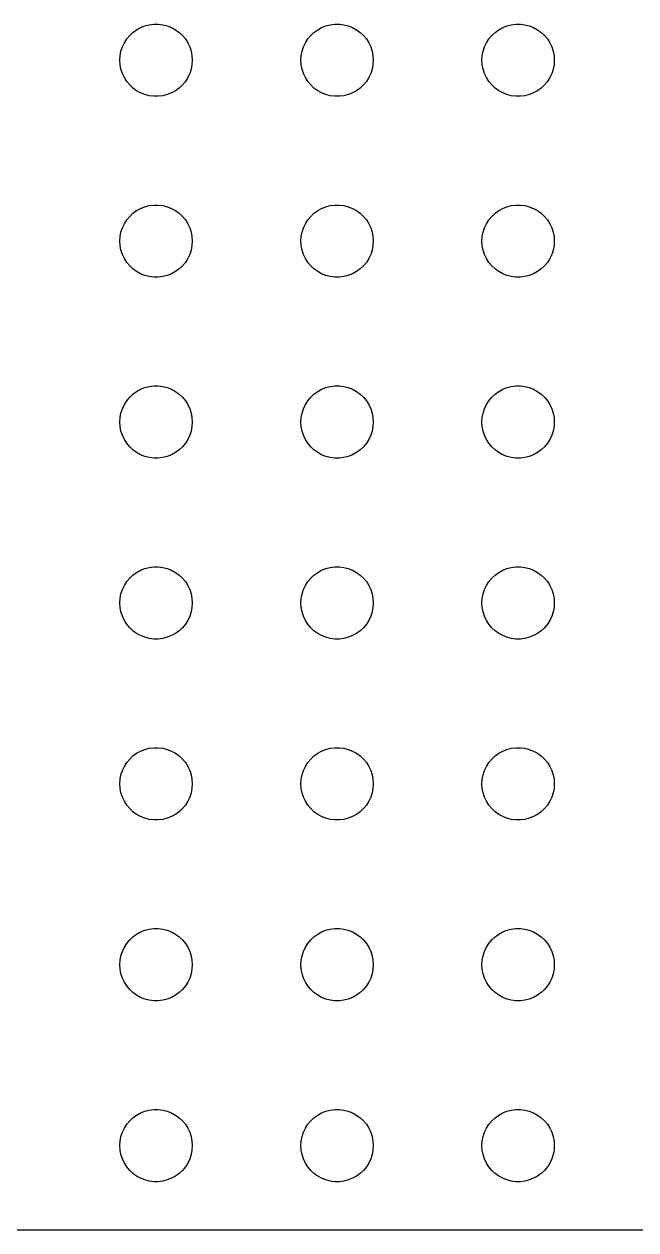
# Model space of a CAD drawing. Header units: metres. Extents: x -112 to 112, y -112 to 112.
# Drawn here: x -55.9 to -5.2, y -112 to -12 of the extents above; entities that cross this region are included whole.
import ezdxf

# ---------------------------------------------------------------- set-up
doc = ezdxf.new("R2010")
doc.units = ezdxf.units.M

msp = doc.modelspace()

# ---------------------------------------------------------------- linework, layer by layer
for p, q in [((-47.427, -13.2366), (-47.1869, -12.9464)), ((-47.1869, -12.9464), (-46.9123, -12.6884)), ((-46.9123, -12.6884), (-46.6075, -12.467)), ((-46.6075, -12.467), (-46.2773, -12.2855)), ((-46.2773, -12.2855), (-45.927, -12.1468)), ((-45.927, -12.1468), (-45.5621, -12.0531)), ((-45.5621, -12.0531), (-45.1884, -12.0059)), ((-45.1884, -12.0059), (-44.8116, -12.0059)), ((-44.8116, -12.0059), (-44.4379, -12.0531)), ((-44.4379, -12.0531), (-44.0729, -12.1468)), ((-44.0729, -12.1468), (-43.7227, -12.2855)), ((-43.7227, -12.2855), (-43.3925, -12.467)), ((-43.3925, -12.467), (-43.0877, -12.6884)), ((-43.0877, -12.6884), (-42.8131, -12.9464)), ((-42.8131, -12.9464), (-42.5729, -13.2366)), ((-32.427, -13.2366), (-32.1869, -12.9464)), ((-32.1869, -12.9464), (-31.9123, -12.6884)), ((-31.9123, -12.6884), (-31.6075, -12.467)), ((-31.6075, -12.467), (-31.2773, -12.2855)), ((-31.2773, -12.2855), (-30.927, -12.1468)), ((-30.927, -12.1468), (-30.5621, -12.0531)), ((-30.5621, -12.0531), (-30.1884, -12.0059)), ((-30.1884, -12.0059), (-29.8116, -12.0059)), ((-29.8116, -12.0059), (-29.4379, -12.0531)), ((-29.4379, -12.0531), (-29.0729, -12.1468)), ((-29.0729, -12.1468), (-28.7227, -12.2855)), ((-28.7227, -12.2855), (-28.3925, -12.467)), ((-28.3925, -12.467), (-28.0877, -12.6884)), ((-28.0877, -12.6884), (-27.8131, -12.9464)), ((-27.8131, -12.9464), (-27.5729, -13.2366)), ((-17.427, -13.2366), (-17.1869, -12.9464)), ((-17.1869, -12.9464), (-16.9123, -12.6884)), ((-16.9123, -12.6884), (-16.6075, -12.467)), ((-16.6075, -12.467), (-16.2773, -12.2855)), ((-16.2773, -12.2855), (-15.927, -12.1468)), ((-15.927, -12.1468), (-15.5621, -12.0531)), ((-15.5621, -12.0531), (-15.1884, -12.0059)), ((-15.1884, -12.0059), (-14.8116, -12.0059)), ((-14.8116, -12.0059), (-14.4379, -12.0531)), ((-14.4379, -12.0531), (-14.0729, -12.1468)), ((-14.0729, -12.1468), (-13.7227, -12.2855)), ((-13.7227, -12.2855), (-13.3925, -12.467)), ((-13.3925, -12.467), (-13.0877, -12.6884)), ((-13.0877, -12.6884), (-12.8131, -12.9464)), ((-12.8131, -12.9464), (-12.5729, -13.2366)), ((-47.9057, -14.2539), (-47.7893, -13.8956)), ((-47.7893, -13.8956), (-47.6289, -13.5547)), ((-47.6289, -13.5547), (-47.427, -13.2366)), ((-42.5729, -13.2366), (-42.3711, -13.5547)), ((-42.3711, -13.5547), (-42.2107, -13.8956)), ((-42.2107, -13.8956), (-42.0942, -14.2539)), ((-32.9057, -14.2539), (-32.7893, -13.8956)), ((-32.7893, -13.8956), (-32.6289, -13.5547)), ((-32.6289, -13.5547), (-32.427, -13.2366)), ((-27.5729, -13.2366), (-27.3711, -13.5547)), ((-27.3711, -13.5547), (-27.2107, -13.8956)), ((-27.2107, -13.8956), (-27.0942, -14.2539)), ((-17.9057, -14.2539), (-17.7893, -13.8956)), ((-17.7893, -13.8956), (-17.6289, -13.5547)), ((-17.6289, -13.5547), (-17.427, -13.2366)), ((-12.5729, -13.2366), (-12.3711, -13.5547)), ((-12.3711, -13.5547), (-12.2107, -13.8956)), ((-12.2107, -13.8956), (-12.0942, -14.2539)), ((-48, -15), (-47.9763, -14.624)), ((-47.9763, -14.624), (-47.9057, -14.2539)), ((-42.0942, -14.2539), (-42.0237, -14.624)), ((-42.0237, -14.624), (-42, -15)), ((-33, -15), (-32.9763, -14.624)), ((-32.9763, -14.624), (-32.9057, -14.2539)), ((-27.0942, -14.2539), (-27.0237, -14.624)), ((-27.0237, -14.624), (-27, -15)), ((-18, -15), (-17.9763, -14.624)), ((-17.9763, -14.624), (-17.9057, -14.2539)), ((-12.0942, -14.2539), (-12.0237, -14.624)), ((-12.0237, -14.624), (-12, -15)), ((-47.9763, -15.376), (-48, -15)), ((-47.9057, -15.7461), (-47.9763, -15.376)), ((-47.7893, -16.1044), (-47.9057, -15.7461)), ((-42.0942, -15.7461), (-42.2107, -16.1044)), ((-42.0237, -15.376), (-42.0942, -15.7461)), ((-42, -15), (-42.0237, -15.376)), ((-32.9763, -15.376), (-33, -15)), ((-32.9057, -15.7461), (-32.9763, -15.376)), ((-32.7893, -16.1044), (-32.9057, -15.7461)), ((-27.0942, -15.7461), (-27.2107, -16.1044)), ((-27.0237, -15.376), (-27.0942, -15.7461)), ((-27, -15), (-27.0237, -15.376)), ((-17.9763, -15.376), (-18, -15)), ((-17.9057, -15.7461), (-17.9763, -15.376)), ((-17.7893, -16.1044), (-17.9057, -15.7461)), ((-12.0942, -15.7461), (-12.2107, -16.1044)), ((-12.0237, -15.376), (-12.0942, -15.7461)), ((-12, -15), (-12.0237, -15.376)), ((-47.6289, -16.4453), (-47.7893, -16.1044)), ((-47.427, -16.7634), (-47.6289, -16.4453)), ((-47.1869, -17.0536), (-47.427, -16.7634)), ((-42.5729, -16.7634), (-42.8131, -17.0536)), ((-42.3711, -16.4453), (-42.5729, -16.7634)), ((-42.2107, -16.1044), (-42.3711, -16.4453)), ((-32.6289, -16.4453), (-32.7893, -16.1044)), ((-32.427, -16.7634), (-32.6289, -16.4453)), ((-32.1869, -17.0536), (-32.427, -16.7634)), ((-27.5729, -16.7634), (-27.8131, -17.0536)), ((-27.3711, -16.4453), (-27.5729, -16.7634)), ((-27.2107, -16.1044), (-27.3711, -16.4453)), ((-17.6289, -16.4453), (-17.7893, -16.1044)), ((-17.427, -16.7634), (-17.6289, -16.4453)), ((-17.1869, -17.0536), (-17.427, -16.7634)), ((-12.5729, -16.7634), (-12.8131, -17.0536)), ((-12.3711, -16.4453), (-12.5729, -16.7634)), ((-12.2107, -16.1044), (-12.3711, -16.4453)), ((-46.9123, -17.3115), (-47.1869, -17.0536)), ((-46.6075, -17.533), (-46.9123, -17.3115)), ((-46.2773, -17.7145), (-46.6075, -17.533)), ((-45.927, -17.8532), (-46.2773, -17.7145)), ((-45.5621, -17.9469), (-45.927, -17.8532)), ((-45.1884, -17.9941), (-45.5621, -17.9469)), ((-44.8116, -17.9941), (-45.1884, -17.9941)), ((-44.4379, -17.9469), (-44.8116, -17.9941)), ((-44.0729, -17.8532), (-44.4379, -17.9469)), ((-43.7227, -17.7145), (-44.0729, -17.8532)), ((-43.3925, -17.533), (-43.7227, -17.7145)), ((-43.0877, -17.3115), (-43.3925, -17.533)), ((-42.8131, -17.0536), (-43.0877, -17.3115)), ((-31.9123, -17.3115), (-32.1869, -17.0536)), ((-31.6075, -17.533), (-31.9123, -17.3115)), ((-31.2773, -17.7145), (-31.6075, -17.533)), ((-30.927, -17.8532), (-31.2773, -17.7145)), ((-30.5621, -17.9469), (-30.927, -17.8532)), ((-30.1884, -17.9941), (-30.5621, -17.9469)), ((-29.8116, -17.9941), (-30.1884, -17.9941)), ((-29.4379, -17.9469), (-29.8116, -17.9941)), ((-29.0729, -17.8532), (-29.4379, -17.9469)), ((-28.7227, -17.7145), (-29.0729, -17.8532)), ((-28.3925, -17.533), (-28.7227, -17.7145)), ((-28.0877, -17.3115), (-28.3925, -17.533)), ((-27.8131, -17.0536), (-28.0877, -17.3115)), ((-16.9123, -17.3115), (-17.1869, -17.0536)), ((-16.6075, -17.533), (-16.9123, -17.3115)), ((-16.2773, -17.7145), (-16.6075, -17.533)), ((-15.927, -17.8532), (-16.2773, -17.7145)), ((-15.5621, -17.9469), (-15.927, -17.8532)), ((-15.1884, -17.9941), (-15.5621, -17.9469)), ((-14.8116, -17.9941), (-15.1884, -17.9941)), ((-14.4379, -17.9469), (-14.8116, -17.9941)), ((-14.0729, -17.8532), (-14.4379, -17.9469)), ((-13.7227, -17.7145), (-14.0729, -17.8532)), ((-13.3925, -17.533), (-13.7227, -17.7145)), ((-13.0877, -17.3115), (-13.3925, -17.533)), ((-12.8131, -17.0536), (-13.0877, -17.3115)), ((-47.427, -28.2366), (-47.1869, -27.9464)), ((-47.1869, -27.9464), (-46.9123, -27.6884)), ((-46.9123, -27.6884), (-46.6075, -27.467)), ((-46.6075, -27.467), (-46.2773, -27.2855)), ((-46.2773, -27.2855), (-45.927, -27.1468)), ((-45.927, -27.1468), (-45.5621, -27.0531)), ((-45.5621, -27.0531), (-45.1884, -27.0059)), ((-45.1884, -27.0059), (-44.8116, -27.0059)), ((-44.8116, -27.0059), (-44.4379, -27.0531)), ((-44.4379, -27.0531), (-44.0729, -27.1468)), ((-44.0729, -27.1468), (-43.7227, -27.2855)), ((-43.7227, -27.2855), (-43.3925, -27.467)), ((-43.3925, -27.467), (-43.0877, -27.6884)), ((-43.0877, -27.6884), (-42.8131, -27.9464)), ((-42.8131, -27.9464), (-42.5729, -28.2366)), ((-32.427, -28.2366), (-32.1869, -27.9464)), ((-32.1869, -27.9464), (-31.9123, -27.6884)), ((-31.9123, -27.6884), (-31.6075, -27.467)), ((-31.6075, -27.467), (-31.2773, -27.2855)), ((-31.2773, -27.2855), (-30.927, -27.1468)), ((-30.927, -27.1468), (-30.5621, -27.0531)), ((-30.5621, -27.0531), (-30.1884, -27.0059)), ((-30.1884, -27.0059), (-29.8116, -27.0059)), ((-29.8116, -27.0059), (-29.4379, -27.0531)), ((-29.4379, -27.0531), (-29.0729, -27.1468)), ((-29.0729, -27.1468), (-28.7227, -27.2855)), ((-28.7227, -27.2855), (-28.3925, -27.467)), ((-28.3925, -27.467), (-28.0877, -27.6884)), ((-28.0877, -27.6884), (-27.8131, -27.9464)), ((-27.8131, -27.9464), (-27.5729, -28.2366)), ((-17.427, -28.2366), (-17.1869, -27.9464)), ((-17.1869, -27.9464), (-16.9123, -27.6884)), ((-16.9123, -27.6884), (-16.6075, -27.467)), ((-16.6075, -27.467), (-16.2773, -27.2855)), ((-16.2773, -27.2855), (-15.927, -27.1468)), ((-15.927, -27.1468), (-15.5621, -27.0531)), ((-15.5621, -27.0531), (-15.1884, -27.0059)), ((-15.1884, -27.0059), (-14.8116, -27.0059)), ((-14.8116, -27.0059), (-14.4379, -27.0531)), ((-14.4379, -27.0531), (-14.0729, -27.1468)), ((-14.0729, -27.1468), (-13.7227, -27.2855)), ((-13.7227, -27.2855), (-13.3925, -27.467)), ((-13.3925, -27.467), (-13.0877, -27.6884)), ((-13.0877, -27.6884), (-12.8131, -27.9464)), ((-12.8131, -27.9464), (-12.5729, -28.2366)), ((-47.9057, -29.2539), (-47.7893, -28.8956)), ((-47.7893, -28.8956), (-47.6289, -28.5547)), ((-47.6289, -28.5547), (-47.427, -28.2366)), ((-42.5729, -28.2366), (-42.3711, -28.5547)), ((-42.3711, -28.5547), (-42.2107, -28.8956)), ((-42.2107, -28.8956), (-42.0942, -29.2539)), ((-32.9057, -29.2539), (-32.7893, -28.8956)), ((-32.7893, -28.8956), (-32.6289, -28.5547)), ((-32.6289, -28.5547), (-32.427, -28.2366)), ((-27.5729, -28.2366), (-27.3711, -28.5547)), ((-27.3711, -28.5547), (-27.2107, -28.8956)), ((-27.2107, -28.8956), (-27.0942, -29.2539)), ((-17.9057, -29.2539), (-17.7893, -28.8956)), ((-17.7893, -28.8956), (-17.6289, -28.5547)), ((-17.6289, -28.5547), (-17.427, -28.2366)), ((-12.5729, -28.2366), (-12.3711, -28.5547)), ((-12.3711, -28.5547), (-12.2107, -28.8956)), ((-12.2107, -28.8956), (-12.0942, -29.2539)), ((-48, -30), (-47.9763, -29.624)), ((-47.9763, -29.624), (-47.9057, -29.2539)), ((-42.0942, -29.2539), (-42.0237, -29.624)), ((-42.0237, -29.624), (-42, -30)), ((-33, -30), (-32.9763, -29.624)), ((-32.9763, -29.624), (-32.9057, -29.2539)), ((-27.0942, -29.2539), (-27.0237, -29.624)), ((-27.0237, -29.624), (-27, -30)), ((-18, -30), (-17.9763, -29.624)), ((-17.9763, -29.624), (-17.9057, -29.2539)), ((-12.0942, -29.2539), (-12.0237, -29.624)), ((-12.0237, -29.624), (-12, -30)), ((-47.9763, -30.376), (-48, -30)), ((-47.9057, -30.7461), (-47.9763, -30.376)), ((-47.7893, -31.1044), (-47.9057, -30.7461)), ((-42.0942, -30.7461), (-42.2107, -31.1044)), ((-42.0237, -30.376), (-42.0942, -30.7461)), ((-42, -30), (-42.0237, -30.376)), ((-32.9763, -30.376), (-33, -30)), ((-32.9057, -30.7461), (-32.9763, -30.376)), ((-32.7893, -31.1044), (-32.9057, -30.7461)), ((-27.0942, -30.7461), (-27.2107, -31.1044)), ((-27.0237, -30.376), (-27.0942, -30.7461)), ((-27, -30), (-27.0237, -30.376)), ((-17.9763, -30.376), (-18, -30)), ((-17.9057, -30.7461), (-17.9763, -30.376)), ((-17.7893, -31.1044), (-17.9057, -30.7461)), ((-12.0942, -30.7461), (-12.2107, -31.1044)), ((-12.0237, -30.376), (-12.0942, -30.7461)), ((-12, -30), (-12.0237, -30.376)), ((-47.6289, -31.4453), (-47.7893, -31.1044)), ((-47.427, -31.7634), (-47.6289, -31.4453)), ((-47.1869, -32.0536), (-47.427, -31.7634)), ((-42.5729, -31.7634), (-42.8131, -32.0536)), ((-42.3711, -31.4453), (-42.5729, -31.7634)), ((-42.2107, -31.1044), (-42.3711, -31.4453)), ((-32.6289, -31.4453), (-32.7893, -31.1044)), ((-32.427, -31.7634), (-32.6289, -31.4453)), ((-32.1869, -32.0536), (-32.427, -31.7634)), ((-27.5729, -31.7634), (-27.8131, -32.0536)), ((-27.3711, -31.4453), (-27.5729, -31.7634)), ((-27.2107, -31.1044), (-27.3711, -31.4453)), ((-17.6289, -31.4453), (-17.7893, -31.1044)), ((-17.427, -31.7634), (-17.6289, -31.4453)), ((-17.1869, -32.0536), (-17.427, -31.7634)), ((-12.5729, -31.7634), (-12.8131, -32.0536)), ((-12.3711, -31.4453), (-12.5729, -31.7634)), ((-12.2107, -31.1044), (-12.3711, -31.4453)), ((-46.9123, -32.3115), (-47.1869, -32.0536)), ((-46.6075, -32.533), (-46.9123, -32.3115)), ((-46.2773, -32.7145), (-46.6075, -32.533)), ((-45.927, -32.8532), (-46.2773, -32.7145)), ((-45.5621, -32.9469), (-45.927, -32.8532)), ((-45.1884, -32.9941), (-45.5621, -32.9469)), ((-44.8116, -32.9941), (-45.1884, -32.9941)), ((-44.4379, -32.9469), (-44.8116, -32.9941)), ((-44.0729, -32.8532), (-44.4379, -32.9469)), ((-43.7227, -32.7145), (-44.0729, -32.8532)), ((-43.3925, -32.533), (-43.7227, -32.7145)), ((-43.0877, -32.3115), (-43.3925, -32.533)), ((-42.8131, -32.0536), (-43.0877, -32.3115)), ((-31.9123, -32.3115), (-32.1869, -32.0536)), ((-31.6075, -32.533), (-31.9123, -32.3115)), ((-31.2773, -32.7145), (-31.6075, -32.533)), ((-30.927, -32.8532), (-31.2773, -32.7145)), ((-30.5621, -32.9469), (-30.927, -32.8532)), ((-30.1884, -32.9941), (-30.5621, -32.9469)), ((-29.8116, -32.9941), (-30.1884, -32.9941)), ((-29.4379, -32.9469), (-29.8116, -32.9941)), ((-29.0729, -32.8532), (-29.4379, -32.9469)), ((-28.7227, -32.7145), (-29.0729, -32.8532)), ((-28.3925, -32.533), (-28.7227, -32.7145)), ((-28.0877, -32.3115), (-28.3925, -32.533)), ((-27.8131, -32.0536), (-28.0877, -32.3115)), ((-16.9123, -32.3115), (-17.1869, -32.0536)), ((-16.6075, -32.533), (-16.9123, -32.3115)), ((-16.2773, -32.7145), (-16.6075, -32.533)), ((-15.927, -32.8532), (-16.2773, -32.7145)), ((-15.5621, -32.9469), (-15.927, -32.8532)), ((-15.1884, -32.9941), (-15.5621, -32.9469)), ((-14.8116, -32.9941), (-15.1884, -32.9941)), ((-14.4379, -32.9469), (-14.8116, -32.9941)), ((-14.0729, -32.8532), (-14.4379, -32.9469)), ((-13.7227, -32.7145), (-14.0729, -32.8532)), ((-13.3925, -32.533), (-13.7227, -32.7145)), ((-13.0877, -32.3115), (-13.3925, -32.533)), ((-12.8131, -32.0536), (-13.0877, -32.3115)), ((-47.427, -43.2366), (-47.1869, -42.9464)), ((-47.1869, -42.9464), (-46.9123, -42.6885)), ((-46.9123, -42.6885), (-46.6075, -42.467)), ((-46.6075, -42.467), (-46.2773, -42.2855)), ((-46.2773, -42.2855), (-45.927, -42.1468)), ((-45.927, -42.1468), (-45.5621, -42.0531)), ((-45.5621, -42.0531), (-45.1884, -42.0059)), ((-45.1884, -42.0059), (-44.8116, -42.0059)), ((-44.8116, -42.0059), (-44.4379, -42.0531)), ((-44.4379, -42.0531), (-44.0729, -42.1468)), ((-44.0729, -42.1468), (-43.7227, -42.2855)), ((-43.7227, -42.2855), (-43.3925, -42.467)), ((-43.3925, -42.467), (-43.0877, -42.6885)), ((-43.0877, -42.6885), (-42.8131, -42.9464)), ((-42.8131, -42.9464), (-42.5729, -43.2366)), ((-32.427, -43.2366), (-32.1869, -42.9464)), ((-32.1869, -42.9464), (-31.9123, -42.6885)), ((-31.9123, -42.6885), (-31.6075, -42.467)), ((-31.6075, -42.467), (-31.2773, -42.2855)), ((-31.2773, -42.2855), (-30.927, -42.1468)), ((-30.927, -42.1468), (-30.5621, -42.0531)), ((-30.5621, -42.0531), (-30.1884, -42.0059)), ((-30.1884, -42.0059), (-29.8116, -42.0059)), ((-29.8116, -42.0059), (-29.4379, -42.0531)), ((-29.4379, -42.0531), (-29.0729, -42.1468)), ((-29.0729, -42.1468), (-28.7227, -42.2855)), ((-28.7227, -42.2855), (-28.3925, -42.467)), ((-28.3925, -42.467), (-28.0877, -42.6885)), ((-28.0877, -42.6885), (-27.8131, -42.9464)), ((-27.8131, -42.9464), (-27.5729, -43.2366)), ((-17.427, -43.2366), (-17.1869, -42.9464)), ((-17.1869, -42.9464), (-16.9123, -42.6885)), ((-16.9123, -42.6885), (-16.6075, -42.467)), ((-16.6075, -42.467), (-16.2773, -42.2855)), ((-16.2773, -42.2855), (-15.927, -42.1468)), ((-15.927, -42.1468), (-15.5621, -42.0531)), ((-15.5621, -42.0531), (-15.1884, -42.0059)), ((-15.1884, -42.0059), (-14.8116, -42.0059)), ((-14.8116, -42.0059), (-14.4379, -42.0531)), ((-14.4379, -42.0531), (-14.0729, -42.1468)), ((-14.0729, -42.1468), (-13.7227, -42.2855)), ((-13.7227, -42.2855), (-13.3925, -42.467)), ((-13.3925, -42.467), (-13.0877, -42.6885)), ((-13.0877, -42.6885), (-12.8131, -42.9464)), ((-12.8131, -42.9464), (-12.5729, -43.2366)), ((-47.9057, -44.2539), (-47.7893, -43.8956)), ((-47.7893, -43.8956), (-47.6289, -43.5547)), ((-47.6289, -43.5547), (-47.427, -43.2366)), ((-42.5729, -43.2366), (-42.3711, -43.5547)), ((-42.3711, -43.5547), (-42.2107, -43.8956)), ((-42.2107, -43.8956), (-42.0942, -44.2539)), ((-32.9057, -44.2539), (-32.7893, -43.8956)), ((-32.7893, -43.8956), (-32.6289, -43.5547)), ((-32.6289, -43.5547), (-32.427, -43.2366)), ((-27.5729, -43.2366), (-27.3711, -43.5547)), ((-27.3711, -43.5547), (-27.2107, -43.8956)), ((-27.2107, -43.8956), (-27.0942, -44.2539)), ((-17.9057, -44.2539), (-17.7893, -43.8956)), ((-17.7893, -43.8956), (-17.6289, -43.5547)), ((-17.6289, -43.5547), (-17.427, -43.2366)), ((-12.5729, -43.2366), (-12.3711, -43.5547)), ((-12.3711, -43.5547), (-12.2107, -43.8956)), ((-12.2107, -43.8956), (-12.0942, -44.2539)), ((-48, -45), (-47.9763, -44.624)), ((-47.9763, -44.624), (-47.9057, -44.2539)), ((-42.0942, -44.2539), (-42.0237, -44.624)), ((-42.0237, -44.624), (-42, -45)), ((-33, -45), (-32.9763, -44.624)), ((-32.9763, -44.624), (-32.9057, -44.2539)), ((-27.0942, -44.2539), (-27.0237, -44.624)), ((-27.0237, -44.624), (-27, -45)), ((-18, -45), (-17.9763, -44.624)), ((-17.9763, -44.624), (-17.9057, -44.2539)), ((-12.0942, -44.2539), (-12.0237, -44.624)), ((-12.0237, -44.624), (-12, -45)), ((-47.9763, -45.376), (-48, -45)), ((-47.9057, -45.7461), (-47.9763, -45.376)), ((-47.7893, -46.1044), (-47.9057, -45.7461)), ((-42.0942, -45.7461), (-42.2107, -46.1044)), ((-42.0237, -45.376), (-42.0942, -45.7461)), ((-42, -45), (-42.0237, -45.376)), ((-32.9763, -45.376), (-33, -45)), ((-32.9057, -45.7461), (-32.9763, -45.376)), ((-32.7893, -46.1044), (-32.9057, -45.7461)), ((-27.0942, -45.7461), (-27.2107, -46.1044)), ((-27.0237, -45.376), (-27.0942, -45.7461)), ((-27, -45), (-27.0237, -45.376)), ((-17.9763, -45.376), (-18, -45)), ((-17.9057, -45.7461), (-17.9763, -45.376)), ((-17.7893, -46.1044), (-17.9057, -45.7461)), ((-12.0942, -45.7461), (-12.2107, -46.1044)), ((-12.0237, -45.376), (-12.0942, -45.7461)), ((-12, -45), (-12.0237, -45.376)), ((-47.6289, -46.4453), (-47.7893, -46.1044)), ((-47.427, -46.7634), (-47.6289, -46.4453)), ((-47.1869, -47.0536), (-47.427, -46.7634)), ((-42.5729, -46.7634), (-42.8131, -47.0536)), ((-42.3711, -46.4453), (-42.5729, -46.7634)), ((-42.2107, -46.1044), (-42.3711, -46.4453)), ((-32.6289, -46.4453), (-32.7893, -46.1044)), ((-32.427, -46.7634), (-32.6289, -46.4453)), ((-32.1869, -47.0536), (-32.427, -46.7634)), ((-27.5729, -46.7634), (-27.8131, -47.0536)), ((-27.3711, -46.4453), (-27.5729, -46.7634)), ((-27.2107, -46.1044), (-27.3711, -46.4453)), ((-17.6289, -46.4453), (-17.7893, -46.1044)), ((-17.427, -46.7634), (-17.6289, -46.4453)), ((-17.1869, -47.0536), (-17.427, -46.7634)), ((-12.5729, -46.7634), (-12.8131, -47.0536)), ((-12.3711, -46.4453), (-12.5729, -46.7634)), ((-12.2107, -46.1044), (-12.3711, -46.4453)), ((-46.9123, -47.3115), (-47.1869, -47.0536)), ((-46.6075, -47.533), (-46.9123, -47.3115)), ((-46.2773, -47.7145), (-46.6075, -47.533)), ((-45.927, -47.8532), (-46.2773, -47.7145)), ((-45.5621, -47.9469), (-45.927, -47.8532)), ((-45.1884, -47.9941), (-45.5621, -47.9469)), ((-44.4379, -47.9469), (-44.8116, -47.9941)), ((-44.0729, -47.8532), (-44.4379, -47.9469)), ((-43.7227, -47.7145), (-44.0729, -47.8532)), ((-43.3925, -47.533), (-43.7227, -47.7145)), ((-43.0877, -47.3115), (-43.3925, -47.533)), ((-42.8131, -47.0536), (-43.0877, -47.3115)), ((-31.9123, -47.3115), (-32.1869, -47.0536)), ((-31.6075, -47.533), (-31.9123, -47.3115)), ((-31.2773, -47.7145), (-31.6075, -47.533)), ((-30.927, -47.8532), (-31.2773, -47.7145)), ((-30.5621, -47.9469), (-30.927, -47.8532)), ((-30.1884, -47.9941), (-30.5621, -47.9469)), ((-29.4379, -47.9469), (-29.8116, -47.9941)), ((-29.0729, -47.8532), (-29.4379, -47.9469)), ((-28.7227, -47.7145), (-29.0729, -47.8532)), ((-28.3925, -47.533), (-28.7227, -47.7145)), ((-28.0877, -47.3115), (-28.3925, -47.533)), ((-27.8131, -47.0536), (-28.0877, -47.3115)), ((-16.9123, -47.3115), (-17.1869, -47.0536)), ((-16.6075, -47.533), (-16.9123, -47.3115)), ((-16.2773, -47.7145), (-16.6075, -47.533)), ((-15.927, -47.8532), (-16.2773, -47.7145)), ((-15.5621, -47.9469), (-15.927, -47.8532)), ((-15.1884, -47.9941), (-15.5621, -47.9469)), ((-14.4379, -47.9469), (-14.8116, -47.9941)), ((-14.0729, -47.8532), (-14.4379, -47.9469)), ((-13.7227, -47.7145), (-14.0729, -47.8532)), ((-13.3925, -47.533), (-13.7227, -47.7145)), ((-13.0877, -47.3115), (-13.3925, -47.533)), ((-12.8131, -47.0536), (-13.0877, -47.3115)), ((-44.8116, -47.9941), (-45.1884, -47.9941)), ((-29.8116, -47.9941), (-30.1884, -47.9941)), ((-14.8116, -47.9941), (-15.1884, -47.9941)), ((-47.427, -58.2366), (-47.1869, -57.9464)), ((-47.1869, -57.9464), (-46.9123, -57.6885)), ((-46.9123, -57.6885), (-46.6075, -57.467)), ((-46.6075, -57.467), (-46.2773, -57.2855)), ((-46.2773, -57.2855), (-45.927, -57.1468)), ((-45.927, -57.1468), (-45.5621, -57.0531)), ((-45.5621, -57.0531), (-45.1884, -57.0059)), ((-45.1884, -57.0059), (-44.8116, -57.0059)), ((-44.8116, -57.0059), (-44.4379, -57.0531)), ((-44.4379, -57.0531), (-44.0729, -57.1468)), ((-44.0729, -57.1468), (-43.7227, -57.2855)), ((-43.7227, -57.2855), (-43.3925, -57.467)), ((-43.3925, -57.467), (-43.0877, -57.6885)), ((-43.0877, -57.6885), (-42.8131, -57.9464)), ((-42.8131, -57.9464), (-42.5729, -58.2366)), ((-32.427, -58.2366), (-32.1869, -57.9464)), ((-32.1869, -57.9464), (-31.9123, -57.6885)), ((-31.9123, -57.6885), (-31.6075, -57.467)), ((-31.6075, -57.467), (-31.2773, -57.2855)), ((-31.2773, -57.2855), (-30.927, -57.1468)), ((-30.927, -57.1468), (-30.5621, -57.0531)), ((-30.5621, -57.0531), (-30.1884, -57.0059)), ((-30.1884, -57.0059), (-29.8116, -57.0059)), ((-29.8116, -57.0059), (-29.4379, -57.0531)), ((-29.4379, -57.0531), (-29.0729, -57.1468)), ((-29.0729, -57.1468), (-28.7227, -57.2855)), ((-28.7227, -57.2855), (-28.3925, -57.467)), ((-28.3925, -57.467), (-28.0877, -57.6885)), ((-28.0877, -57.6885), (-27.8131, -57.9464)), ((-27.8131, -57.9464), (-27.5729, -58.2366)), ((-17.427, -58.2366), (-17.1869, -57.9464)), ((-17.1869, -57.9464), (-16.9123, -57.6885)), ((-16.9123, -57.6885), (-16.6075, -57.467)), ((-16.6075, -57.467), (-16.2773, -57.2855)), ((-16.2773, -57.2855), (-15.927, -57.1468)), ((-15.927, -57.1468), (-15.5621, -57.0531)), ((-15.5621, -57.0531), (-15.1884, -57.0059)), ((-15.1884, -57.0059), (-14.8116, -57.0059)), ((-14.8116, -57.0059), (-14.4379, -57.0531)), ((-14.4379, -57.0531), (-14.0729, -57.1468)), ((-14.0729, -57.1468), (-13.7227, -57.2855)), ((-13.7227, -57.2855), (-13.3925, -57.467)), ((-13.3925, -57.467), (-13.0877, -57.6885)), ((-13.0877, -57.6885), (-12.8131, -57.9464)), ((-12.8131, -57.9464), (-12.5729, -58.2366)), ((-47.9057, -59.2539), (-47.7893, -58.8956)), ((-47.7893, -58.8956), (-47.6289, -58.5547)), ((-47.6289, -58.5547), (-47.427, -58.2366)), ((-42.5729, -58.2366), (-42.3711, -58.5547)), ((-42.3711, -58.5547), (-42.2107, -58.8956)), ((-42.2107, -58.8956), (-42.0942, -59.2539)), ((-32.9057, -59.2539), (-32.7893, -58.8956)), ((-32.7893, -58.8956), (-32.6289, -58.5547)), ((-32.6289, -58.5547), (-32.427, -58.2366)), ((-27.5729, -58.2366), (-27.3711, -58.5547)), ((-27.3711, -58.5547), (-27.2107, -58.8956)), ((-27.2107, -58.8956), (-27.0942, -59.2539)), ((-17.9057, -59.2539), (-17.7893, -58.8956)), ((-17.7893, -58.8956), (-17.6289, -58.5547)), ((-17.6289, -58.5547), (-17.427, -58.2366)), ((-12.5729, -58.2366), (-12.3711, -58.5547)), ((-12.3711, -58.5547), (-12.2107, -58.8956)), ((-12.2107, -58.8956), (-12.0942, -59.2539)), ((-48, -60), (-47.9763, -59.624)), ((-47.9763, -59.624), (-47.9057, -59.2539)), ((-42.0942, -59.2539), (-42.0237, -59.624)), ((-42.0237, -59.624), (-42, -60)), ((-33, -60), (-32.9763, -59.624)), ((-32.9763, -59.624), (-32.9057, -59.2539)), ((-27.0942, -59.2539), (-27.0237, -59.624)), ((-27.0237, -59.624), (-27, -60)), ((-18, -60), (-17.9763, -59.624)), ((-17.9763, -59.624), (-17.9057, -59.2539)), ((-12.0942, -59.2539), (-12.0237, -59.624)), ((-12.0237, -59.624), (-12, -60)), ((-47.9763, -60.376), (-48, -60)), ((-47.9057, -60.7461), (-47.9763, -60.376)), ((-47.7893, -61.1044), (-47.9057, -60.7461)), ((-42.0942, -60.7461), (-42.2107, -61.1044)), ((-42.0237, -60.376), (-42.0942, -60.7461)), ((-42, -60), (-42.0237, -60.376)), ((-32.9763, -60.376), (-33, -60)), ((-32.9057, -60.7461), (-32.9763, -60.376)), ((-32.7893, -61.1044), (-32.9057, -60.7461)), ((-27.0942, -60.7461), (-27.2107, -61.1044)), ((-27.0237, -60.376), (-27.0942, -60.7461)), ((-27, -60), (-27.0237, -60.376)), ((-17.9763, -60.376), (-18, -60)), ((-17.9057, -60.7461), (-17.9763, -60.376)), ((-17.7893, -61.1044), (-17.9057, -60.7461)), ((-12.0942, -60.7461), (-12.2107, -61.1044)), ((-12.0237, -60.376), (-12.0942, -60.7461)), ((-12, -60), (-12.0237, -60.376)), ((-47.6289, -61.4453), (-47.7893, -61.1044)), ((-47.427, -61.7634), (-47.6289, -61.4453)), ((-47.1869, -62.0536), (-47.427, -61.7634)), ((-42.5729, -61.7634), (-42.8131, -62.0536)), ((-42.3711, -61.4453), (-42.5729, -61.7634)), ((-42.2107, -61.1044), (-42.3711, -61.4453)), ((-32.6289, -61.4453), (-32.7893, -61.1044)), ((-32.427, -61.7634), (-32.6289, -61.4453)), ((-32.1869, -62.0536), (-32.427, -61.7634)), ((-27.5729, -61.7634), (-27.8131, -62.0536)), ((-27.3711, -61.4453), (-27.5729, -61.7634)), ((-27.2107, -61.1044), (-27.3711, -61.4453)), ((-17.6289, -61.4453), (-17.7893, -61.1044)), ((-17.427, -61.7634), (-17.6289, -61.4453)), ((-17.1869, -62.0536), (-17.427, -61.7634)), ((-12.5729, -61.7634), (-12.8131, -62.0536)), ((-12.3711, -61.4453), (-12.5729, -61.7634)), ((-12.2107, -61.1044), (-12.3711, -61.4453)), ((-46.9123, -62.3115), (-47.1869, -62.0536)), ((-46.6075, -62.533), (-46.9123, -62.3115)), ((-46.2773, -62.7145), (-46.6075, -62.533)), ((-45.927, -62.8532), (-46.2773, -62.7145)), ((-45.5621, -62.9469), (-45.927, -62.8532)), ((-45.1884, -62.9941), (-45.5621, -62.9469)), ((-44.4379, -62.9469), (-44.8116, -62.9941)), ((-44.0729, -62.8532), (-44.4379, -62.9469)), ((-43.7227, -62.7145), (-44.0729, -62.8532)), ((-43.3925, -62.533), (-43.7227, -62.7145)), ((-43.0877, -62.3115), (-43.3925, -62.533)), ((-42.8131, -62.0536), (-43.0877, -62.3115)), ((-31.9123, -62.3115), (-32.1869, -62.0536)), ((-31.6075, -62.533), (-31.9123, -62.3115)), ((-31.2773, -62.7145), (-31.6075, -62.533)), ((-30.927, -62.8532), (-31.2773, -62.7145)), ((-30.5621, -62.9469), (-30.927, -62.8532)), ((-30.1884, -62.9941), (-30.5621, -62.9469)), ((-29.4379, -62.9469), (-29.8116, -62.9941)), ((-29.0729, -62.8532), (-29.4379, -62.9469)), ((-28.7227, -62.7145), (-29.0729, -62.8532)), ((-28.3925, -62.533), (-28.7227, -62.7145)), ((-28.0877, -62.3115), (-28.3925, -62.533)), ((-27.8131, -62.0536), (-28.0877, -62.3115)), ((-16.9123, -62.3115), (-17.1869, -62.0536)), ((-16.6075, -62.533), (-16.9123, -62.3115)), ((-16.2773, -62.7145), (-16.6075, -62.533)), ((-15.927, -62.8532), (-16.2773, -62.7145)), ((-15.5621, -62.9469), (-15.927, -62.8532)), ((-15.1884, -62.9941), (-15.5621, -62.9469)), ((-14.4379, -62.9469), (-14.8116, -62.9941)), ((-14.0729, -62.8532), (-14.4379, -62.9469)), ((-13.7227, -62.7145), (-14.0729, -62.8532)), ((-13.3925, -62.533), (-13.7227, -62.7145)), ((-13.0877, -62.3115), (-13.3925, -62.533)), ((-12.8131, -62.0536), (-13.0877, -62.3115)), ((-44.8116, -62.9941), (-45.1884, -62.9941)), ((-29.8116, -62.9941), (-30.1884, -62.9941)), ((-14.8116, -62.9941), (-15.1884, -62.9941)), ((-47.427, -73.2366), (-47.1869, -72.9464)), ((-47.1869, -72.9464), (-46.9123, -72.6885)), ((-46.9123, -72.6885), (-46.6075, -72.467)), ((-46.6075, -72.467), (-46.2773, -72.2855)), ((-46.2773, -72.2855), (-45.927, -72.1468)), ((-45.927, -72.1468), (-45.5621, -72.0531)), ((-45.5621, -72.0531), (-45.1884, -72.0059)), ((-45.1884, -72.0059), (-44.8116, -72.0059)), ((-44.8116, -72.0059), (-44.4379, -72.0531)), ((-44.4379, -72.0531), (-44.0729, -72.1468)), ((-44.0729, -72.1468), (-43.7227, -72.2855)), ((-43.7227, -72.2855), (-43.3925, -72.467)), ((-43.3925, -72.467), (-43.0877, -72.6885)), ((-43.0877, -72.6885), (-42.8131, -72.9464)), ((-42.8131, -72.9464), (-42.5729, -73.2366)), ((-32.427, -73.2366), (-32.1869, -72.9464)), ((-32.1869, -72.9464), (-31.9123, -72.6885)), ((-31.9123, -72.6885), (-31.6075, -72.467)), ((-31.6075, -72.467), (-31.2773, -72.2855)), ((-31.2773, -72.2855), (-30.927, -72.1468)), ((-30.927, -72.1468), (-30.5621, -72.0531)), ((-30.5621, -72.0531), (-30.1884, -72.0059)), ((-30.1884, -72.0059), (-29.8116, -72.0059)), ((-29.8116, -72.0059), (-29.4379, -72.0531)), ((-29.4379, -72.0531), (-29.0729, -72.1468)), ((-29.0729, -72.1468), (-28.7227, -72.2855)), ((-28.7227, -72.2855), (-28.3925, -72.467)), ((-28.3925, -72.467), (-28.0877, -72.6885)), ((-28.0877, -72.6885), (-27.8131, -72.9464)), ((-27.8131, -72.9464), (-27.5729, -73.2366)), ((-17.427, -73.2366), (-17.1869, -72.9464)), ((-17.1869, -72.9464), (-16.9123, -72.6885)), ((-16.9123, -72.6885), (-16.6075, -72.467)), ((-16.6075, -72.467), (-16.2773, -72.2855)), ((-16.2773, -72.2855), (-15.927, -72.1468)), ((-15.927, -72.1468), (-15.5621, -72.0531)), ((-15.5621, -72.0531), (-15.1884, -72.0059)), ((-15.1884, -72.0059), (-14.8116, -72.0059)), ((-14.8116, -72.0059), (-14.4379, -72.0531)), ((-14.4379, -72.0531), (-14.0729, -72.1468)), ((-14.0729, -72.1468), (-13.7227, -72.2855)), ((-13.7227, -72.2855), (-13.3925, -72.467)), ((-13.3925, -72.467), (-13.0877, -72.6885)), ((-13.0877, -72.6885), (-12.8131, -72.9464)), ((-12.8131, -72.9464), (-12.5729, -73.2366)), ((-47.9057, -74.2539), (-47.7893, -73.8956)), ((-47.7893, -73.8956), (-47.6289, -73.5547)), ((-47.6289, -73.5547), (-47.427, -73.2366)), ((-42.5729, -73.2366), (-42.3711, -73.5547)), ((-42.3711, -73.5547), (-42.2107, -73.8956)), ((-42.2107, -73.8956), (-42.0942, -74.2539)), ((-32.9057, -74.2539), (-32.7893, -73.8956)), ((-32.7893, -73.8956), (-32.6289, -73.5547)), ((-32.6289, -73.5547), (-32.427, -73.2366)), ((-27.5729, -73.2366), (-27.3711, -73.5547)), ((-27.3711, -73.5547), (-27.2107, -73.8956)), ((-27.2107, -73.8956), (-27.0942, -74.2539)), ((-17.9057, -74.2539), (-17.7893, -73.8956)), ((-17.7893, -73.8956), (-17.6289, -73.5547)), ((-17.6289, -73.5547), (-17.427, -73.2366)), ((-12.5729, -73.2366), (-12.3711, -73.5547)), ((-12.3711, -73.5547), (-12.2107, -73.8956)), ((-12.2107, -73.8956), (-12.0942, -74.2539)), ((-48, -75), (-47.9763, -74.624)), ((-47.9763, -74.624), (-47.9057, -74.2539)), ((-42.0942, -74.2539), (-42.0237, -74.624)), ((-42.0237, -74.624), (-42, -75)), ((-33, -75), (-32.9763, -74.624)), ((-32.9763, -74.624), (-32.9057, -74.2539)), ((-27.0942, -74.2539), (-27.0237, -74.624)), ((-27.0237, -74.624), (-27, -75)), ((-18, -75), (-17.9763, -74.624)), ((-17.9763, -74.624), (-17.9057, -74.2539)), ((-12.0942, -74.2539), (-12.0237, -74.624)), ((-12.0237, -74.624), (-12, -75)), ((-47.9763, -75.376), (-48, -75)), ((-47.9057, -75.7461), (-47.9763, -75.376)), ((-47.7893, -76.1044), (-47.9057, -75.7461)), ((-42.0942, -75.7461), (-42.2107, -76.1044)), ((-42.0237, -75.376), (-42.0942, -75.7461)), ((-42, -75), (-42.0237, -75.376)), ((-32.9763, -75.376), (-33, -75)), ((-32.9057, -75.7461), (-32.9763, -75.376)), ((-32.7893, -76.1044), (-32.9057, -75.7461)), ((-27.0942, -75.7461), (-27.2107, -76.1044)), ((-27.0237, -75.376), (-27.0942, -75.7461)), ((-27, -75), (-27.0237, -75.376)), ((-17.9763, -75.376), (-18, -75)), ((-17.9057, -75.7461), (-17.9763, -75.376)), ((-17.7893, -76.1044), (-17.9057, -75.7461)), ((-12.0942, -75.7461), (-12.2107, -76.1044)), ((-12.0237, -75.376), (-12.0942, -75.7461)), ((-12, -75), (-12.0237, -75.376)), ((-47.6289, -76.4453), (-47.7893, -76.1044)), ((-47.427, -76.7634), (-47.6289, -76.4453)), ((-47.1869, -77.0536), (-47.427, -76.7634)), ((-42.5729, -76.7634), (-42.8131, -77.0536)), ((-42.3711, -76.4453), (-42.5729, -76.7634)), ((-42.2107, -76.1044), (-42.3711, -76.4453)), ((-32.6289, -76.4453), (-32.7893, -76.1044)), ((-32.427, -76.7634), (-32.6289, -76.4453)), ((-32.1869, -77.0536), (-32.427, -76.7634)), ((-27.5729, -76.7634), (-27.8131, -77.0536)), ((-27.3711, -76.4453), (-27.5729, -76.7634)), ((-27.2107, -76.1044), (-27.3711, -76.4453)), ((-17.6289, -76.4453), (-17.7893, -76.1044)), ((-17.427, -76.7634), (-17.6289, -76.4453)), ((-17.1869, -77.0536), (-17.427, -76.7634)), ((-12.5729, -76.7634), (-12.8131, -77.0536)), ((-12.3711, -76.4453), (-12.5729, -76.7634)), ((-12.2107, -76.1044), (-12.3711, -76.4453)), ((-46.9123, -77.3115), (-47.1869, -77.0536)), ((-46.6075, -77.533), (-46.9123, -77.3115)), ((-46.2773, -77.7145), (-46.6075, -77.533)), ((-45.927, -77.8532), (-46.2773, -77.7145)), ((-45.5621, -77.9469), (-45.927, -77.8532)), ((-45.1884, -77.9941), (-45.5621, -77.9469)), ((-44.4379, -77.9469), (-44.8116, -77.9941)), ((-44.0729, -77.8532), (-44.4379, -77.9469)), ((-43.7227, -77.7145), (-44.0729, -77.8532)), ((-43.3925, -77.533), (-43.7227, -77.7145)), ((-43.0877, -77.3115), (-43.3925, -77.533)), ((-42.8131, -77.0536), (-43.0877, -77.3115)), ((-31.9123, -77.3115), (-32.1869, -77.0536)), ((-31.6075, -77.533), (-31.9123, -77.3115)), ((-31.2773, -77.7145), (-31.6075, -77.533)), ((-30.927, -77.8532), (-31.2773, -77.7145)), ((-30.5621, -77.9469), (-30.927, -77.8532)), ((-30.1884, -77.9941), (-30.5621, -77.9469)), ((-29.4379, -77.9469), (-29.8116, -77.9941)), ((-29.0729, -77.8532), (-29.4379, -77.9469)), ((-28.7227, -77.7145), (-29.0729, -77.8532)), ((-28.3925, -77.533), (-28.7227, -77.7145)), ((-28.0877, -77.3115), (-28.3925, -77.533)), ((-27.8131, -77.0536), (-28.0877, -77.3115)), ((-16.9123, -77.3115), (-17.1869, -77.0536)), ((-16.6075, -77.533), (-16.9123, -77.3115)), ((-16.2773, -77.7145), (-16.6075, -77.533)), ((-15.927, -77.8532), (-16.2773, -77.7145)), ((-15.5621, -77.9469), (-15.927, -77.8532)), ((-15.1884, -77.9941), (-15.5621, -77.9469)), ((-14.4379, -77.9469), (-14.8116, -77.9941)), ((-14.0729, -77.8532), (-14.4379, -77.9469)), ((-13.7227, -77.7145), (-14.0729, -77.8532)), ((-13.3925, -77.533), (-13.7227, -77.7145)), ((-13.0877, -77.3115), (-13.3925, -77.533)), ((-12.8131, -77.0536), (-13.0877, -77.3115)), ((-44.8116, -77.9941), (-45.1884, -77.9941)), ((-29.8116, -77.9941), (-30.1884, -77.9941)), ((-14.8116, -77.9941), (-15.1884, -77.9941)), ((-47.427, -88.2366), (-47.1869, -87.9464)), ((-47.1869, -87.9464), (-46.9123, -87.6885)), ((-46.9123, -87.6885), (-46.6075, -87.467)), ((-46.6075, -87.467), (-46.2773, -87.2855)), ((-46.2773, -87.2855), (-45.927, -87.1468)), ((-45.927, -87.1468), (-45.5621, -87.0531)), ((-45.5621, -87.0531), (-45.1884, -87.0059)), ((-45.1884, -87.0059), (-44.8116, -87.0059)), ((-44.8116, -87.0059), (-44.4379, -87.0531)), ((-44.4379, -87.0531), (-44.0729, -87.1468)), ((-44.0729, -87.1468), (-43.7227, -87.2855)), ((-43.7227, -87.2855), (-43.3925, -87.467)), ((-43.3925, -87.467), (-43.0877, -87.6885)), ((-43.0877, -87.6885), (-42.8131, -87.9464)), ((-42.8131, -87.9464), (-42.5729, -88.2366)), ((-32.427, -88.2366), (-32.1869, -87.9464)), ((-32.1869, -87.9464), (-31.9123, -87.6885)), ((-31.9123, -87.6885), (-31.6075, -87.467)), ((-31.6075, -87.467), (-31.2773, -87.2855)), ((-31.2773, -87.2855), (-30.927, -87.1468)), ((-30.927, -87.1468), (-30.5621, -87.0531)), ((-30.5621, -87.0531), (-30.1884, -87.0059)), ((-30.1884, -87.0059), (-29.8116, -87.0059)), ((-29.8116, -87.0059), (-29.4379, -87.0531)), ((-29.4379, -87.0531), (-29.0729, -87.1468)), ((-29.0729, -87.1468), (-28.7227, -87.2855)), ((-28.7227, -87.2855), (-28.3925, -87.467)), ((-28.3925, -87.467), (-28.0877, -87.6885)), ((-28.0877, -87.6885), (-27.8131, -87.9464)), ((-27.8131, -87.9464), (-27.5729, -88.2366)), ((-17.427, -88.2366), (-17.1869, -87.9464)), ((-17.1869, -87.9464), (-16.9123, -87.6885)), ((-16.9123, -87.6885), (-16.6075, -87.467)), ((-16.6075, -87.467), (-16.2773, -87.2855)), ((-16.2773, -87.2855), (-15.927, -87.1468)), ((-15.927, -87.1468), (-15.5621, -87.0531)), ((-15.5621, -87.0531), (-15.1884, -87.0059)), ((-15.1884, -87.0059), (-14.8116, -87.0059)), ((-14.8116, -87.0059), (-14.4379, -87.0531)), ((-14.4379, -87.0531), (-14.0729, -87.1468)), ((-14.0729, -87.1468), (-13.7227, -87.2855)), ((-13.7227, -87.2855), (-13.3925, -87.467)), ((-13.3925, -87.467), (-13.0877, -87.6885)), ((-13.0877, -87.6885), (-12.8131, -87.9464)), ((-12.8131, -87.9464), (-12.5729, -88.2366)), ((-47.9057, -89.2539), (-47.7893, -88.8956)), ((-47.7893, -88.8956), (-47.6289, -88.5547)), ((-47.6289, -88.5547), (-47.427, -88.2366)), ((-42.5729, -88.2366), (-42.3711, -88.5547)), ((-42.3711, -88.5547), (-42.2107, -88.8956)), ((-42.2107, -88.8956), (-42.0942, -89.2539)), ((-32.9057, -89.2539), (-32.7893, -88.8956)), ((-32.7893, -88.8956), (-32.6289, -88.5547)), ((-32.6289, -88.5547), (-32.427, -88.2366)), ((-27.5729, -88.2366), (-27.3711, -88.5547)), ((-27.3711, -88.5547), (-27.2107, -88.8956)), ((-27.2107, -88.8956), (-27.0942, -89.2539)), ((-17.9057, -89.2539), (-17.7893, -88.8956)), ((-17.7893, -88.8956), (-17.6289, -88.5547)), ((-17.6289, -88.5547), (-17.427, -88.2366)), ((-12.5729, -88.2366), (-12.3711, -88.5547)), ((-12.3711, -88.5547), (-12.2107, -88.8956)), ((-12.2107, -88.8956), (-12.0942, -89.2539)), ((-48, -90), (-47.9763, -89.624)), ((-47.9763, -89.624), (-47.9057, -89.2539)), ((-42.0942, -89.2539), (-42.0237, -89.624)), ((-42.0237, -89.624), (-42, -90)), ((-33, -90), (-32.9763, -89.624)), ((-32.9763, -89.624), (-32.9057, -89.2539)), ((-27.0942, -89.2539), (-27.0237, -89.624)), ((-27.0237, -89.624), (-27, -90)), ((-18, -90), (-17.9763, -89.624)), ((-17.9763, -89.624), (-17.9057, -89.2539)), ((-12.0942, -89.2539), (-12.0237, -89.624)), ((-12.0237, -89.624), (-12, -90)), ((-47.9763, -90.376), (-48, -90)), ((-47.9057, -90.7461), (-47.9763, -90.376)), ((-47.7893, -91.1044), (-47.9057, -90.7461)), ((-42.0942, -90.7461), (-42.2107, -91.1044)), ((-42.0237, -90.376), (-42.0942, -90.7461)), ((-42, -90), (-42.0237, -90.376)), ((-32.9763, -90.376), (-33, -90)), ((-32.9057, -90.7461), (-32.9763, -90.376)), ((-32.7893, -91.1044), (-32.9057, -90.7461)), ((-27.0942, -90.7461), (-27.2107, -91.1044)), ((-27.0237, -90.376), (-27.0942, -90.7461)), ((-27, -90), (-27.0237, -90.376)), ((-17.9763, -90.376), (-18, -90)), ((-17.9057, -90.7461), (-17.9763, -90.376)), ((-17.7893, -91.1044), (-17.9057, -90.7461)), ((-12.0942, -90.7461), (-12.2107, -91.1044)), ((-12.0237, -90.376), (-12.0942, -90.7461)), ((-12, -90), (-12.0237, -90.376)), ((-47.6289, -91.4453), (-47.7893, -91.1044)), ((-47.427, -91.7634), (-47.6289, -91.4453)), ((-47.1869, -92.0536), (-47.427, -91.7634)), ((-42.5729, -91.7634), (-42.8131, -92.0536)), ((-42.3711, -91.4453), (-42.5729, -91.7634)), ((-42.2107, -91.1044), (-42.3711, -91.4453)), ((-32.6289, -91.4453), (-32.7893, -91.1044)), ((-32.427, -91.7634), (-32.6289, -91.4453)), ((-32.1869, -92.0536), (-32.427, -91.7634)), ((-27.5729, -91.7634), (-27.8131, -92.0536)), ((-27.3711, -91.4453), (-27.5729, -91.7634)), ((-27.2107, -91.1044), (-27.3711, -91.4453)), ((-17.6289, -91.4453), (-17.7893, -91.1044)), ((-17.427, -91.7634), (-17.6289, -91.4453)), ((-17.1869, -92.0536), (-17.427, -91.7634)), ((-12.5729, -91.7634), (-12.8131, -92.0536)), ((-12.3711, -91.4453), (-12.5729, -91.7634)), ((-12.2107, -91.1044), (-12.3711, -91.4453)), ((-46.9123, -92.3115), (-47.1869, -92.0536)), ((-46.6075, -92.533), (-46.9123, -92.3115)), ((-46.2773, -92.7145), (-46.6075, -92.533)), ((-45.927, -92.8532), (-46.2773, -92.7145)), ((-45.5621, -92.9469), (-45.927, -92.8532)), ((-45.1884, -92.9941), (-45.5621, -92.9469)), ((-44.4379, -92.9469), (-44.8116, -92.9941)), ((-44.0729, -92.8532), (-44.4379, -92.9469)), ((-43.7227, -92.7145), (-44.0729, -92.8532)), ((-43.3925, -92.533), (-43.7227, -92.7145)), ((-43.0877, -92.3115), (-43.3925, -92.533)), ((-42.8131, -92.0536), (-43.0877, -92.3115)), ((-31.9123, -92.3115), (-32.1869, -92.0536)), ((-31.6075, -92.533), (-31.9123, -92.3115)), ((-31.2773, -92.7145), (-31.6075, -92.533)), ((-30.927, -92.8532), (-31.2773, -92.7145)), ((-30.5621, -92.9469), (-30.927, -92.8532)), ((-30.1884, -92.9941), (-30.5621, -92.9469)), ((-29.4379, -92.9469), (-29.8116, -92.9941)), ((-29.0729, -92.8532), (-29.4379, -92.9469)), ((-28.7227, -92.7145), (-29.0729, -92.8532)), ((-28.3925, -92.533), (-28.7227, -92.7145)), ((-28.0877, -92.3115), (-28.3925, -92.533)), ((-27.8131, -92.0536), (-28.0877, -92.3115)), ((-16.9123, -92.3115), (-17.1869, -92.0536)), ((-16.6075, -92.533), (-16.9123, -92.3115)), ((-16.2773, -92.7145), (-16.6075, -92.533)), ((-15.927, -92.8532), (-16.2773, -92.7145)), ((-15.5621, -92.9469), (-15.927, -92.8532)), ((-15.1884, -92.9941), (-15.5621, -92.9469)), ((-14.4379, -92.9469), (-14.8116, -92.9941)), ((-14.0729, -92.8532), (-14.4379, -92.9469)), ((-13.7227, -92.7145), (-14.0729, -92.8532)), ((-13.3925, -92.533), (-13.7227, -92.7145)), ((-13.0877, -92.3115), (-13.3925, -92.533)), ((-12.8131, -92.0536), (-13.0877, -92.3115)), ((-44.8116, -92.9941), (-45.1884, -92.9941)), ((-29.8116, -92.9941), (-30.1884, -92.9941)), ((-14.8116, -92.9941), (-15.1884, -92.9941)), ((-47.427, -103.237), (-47.1869, -102.946)), ((-47.1869, -102.946), (-46.9123, -102.688)), ((-46.9123, -102.688), (-46.6075, -102.467)), ((-46.6075, -102.467), (-46.2773, -102.286)), ((-46.2773, -102.286), (-45.927, -102.147)), ((-45.927, -102.147), (-45.5621, -102.053)), ((-45.5621, -102.053), (-45.1884, -102.006)), ((-45.1884, -102.006), (-44.8116, -102.006)), ((-44.8116, -102.006), (-44.4379, -102.053)), ((-44.4379, -102.053), (-44.0729, -102.147)), ((-44.0729, -102.147), (-43.7227, -102.286)), ((-43.7227, -102.286), (-43.3925, -102.467)), ((-43.3925, -102.467), (-43.0877, -102.688)), ((-43.0877, -102.688), (-42.8131, -102.946)), ((-42.8131, -102.946), (-42.5729, -103.237)), ((-32.427, -103.237), (-32.1869, -102.946)), ((-32.1869, -102.946), (-31.9123, -102.688)), ((-31.9123, -102.688), (-31.6075, -102.467)), ((-31.6075, -102.467), (-31.2773, -102.286)), ((-31.2773, -102.286), (-30.927, -102.147)), ((-30.927, -102.147), (-30.5621, -102.053)), ((-30.5621, -102.053), (-30.1884, -102.006)), ((-30.1884, -102.006), (-29.8116, -102.006)), ((-29.8116, -102.006), (-29.4379, -102.053)), ((-29.4379, -102.053), (-29.0729, -102.147)), ((-29.0729, -102.147), (-28.7227, -102.286)), ((-28.7227, -102.286), (-28.3925, -102.467)), ((-28.3925, -102.467), (-28.0877, -102.688)), ((-28.0877, -102.688), (-27.8131, -102.946)), ((-27.8131, -102.946), (-27.5729, -103.237)), ((-17.427, -103.237), (-17.1869, -102.946)), ((-17.1869, -102.946), (-16.9123, -102.688)), ((-16.9123, -102.688), (-16.6075, -102.467)), ((-16.6075, -102.467), (-16.2773, -102.286)), ((-16.2773, -102.286), (-15.927, -102.147)), ((-15.927, -102.147), (-15.5621, -102.053)), ((-15.5621, -102.053), (-15.1884, -102.006)), ((-15.1884, -102.006), (-14.8116, -102.006)), ((-14.8116, -102.006), (-14.4379, -102.053)), ((-14.4379, -102.053), (-14.0729, -102.147)), ((-14.0729, -102.147), (-13.7227, -102.286)), ((-13.7227, -102.286), (-13.3925, -102.467)), ((-13.3925, -102.467), (-13.0877, -102.688)), ((-13.0877, -102.688), (-12.8131, -102.946)), ((-12.8131, -102.946), (-12.5729, -103.237)), ((-47.9057, -104.254), (-47.7893, -103.896)), ((-47.7893, -103.896), (-47.6289, -103.555)), ((-47.6289, -103.555), (-47.427, -103.237)), ((-42.5729, -103.237), (-42.3711, -103.555)), ((-42.3711, -103.555), (-42.2107, -103.896)), ((-42.2107, -103.896), (-42.0942, -104.254)), ((-32.9057, -104.254), (-32.7893, -103.896)), ((-32.7893, -103.896), (-32.6289, -103.555)), ((-32.6289, -103.555), (-32.427, -103.237)), ((-27.5729, -103.237), (-27.3711, -103.555)), ((-27.3711, -103.555), (-27.2107, -103.896)), ((-27.2107, -103.896), (-27.0942, -104.254)), ((-17.9057, -104.254), (-17.7893, -103.896)), ((-17.7893, -103.896), (-17.6289, -103.555)), ((-17.6289, -103.555), (-17.427, -103.237)), ((-12.5729, -103.237), (-12.3711, -103.555)), ((-12.3711, -103.555), (-12.2107, -103.896)), ((-12.2107, -103.896), (-12.0942, -104.254)), ((-48, -105), (-47.9763, -104.624)), ((-47.9763, -104.624), (-47.9057, -104.254)), ((-42.0942, -104.254), (-42.0237, -104.624)), ((-42.0237, -104.624), (-42, -105)), ((-33, -105), (-32.9763, -104.624)), ((-32.9763, -104.624), (-32.9057, -104.254)), ((-27.0942, -104.254), (-27.0237, -104.624)), ((-27.0237, -104.624), (-27, -105)), ((-18, -105), (-17.9763, -104.624)), ((-17.9763, -104.624), (-17.9057, -104.254)), ((-12.0942, -104.254), (-12.0237, -104.624)), ((-12.0237, -104.624), (-12, -105)), ((-47.9763, -105.376), (-48, -105)), ((-47.9057, -105.746), (-47.9763, -105.376)), ((-47.7893, -106.104), (-47.9057, -105.746)), ((-42.0942, -105.746), (-42.2107, -106.104)), ((-42.0237, -105.376), (-42.0942, -105.746)), ((-42, -105), (-42.0237, -105.376)), ((-32.9763, -105.376), (-33, -105)), ((-32.9057, -105.746), (-32.9763, -105.376)), ((-32.7893, -106.104), (-32.9057, -105.746)), ((-27.0942, -105.746), (-27.2107, -106.104)), ((-27.0237, -105.376), (-27.0942, -105.746)), ((-27, -105), (-27.0237, -105.376)), ((-17.9763, -105.376), (-18, -105)), ((-17.9057, -105.746), (-17.9763, -105.376)), ((-17.7893, -106.104), (-17.9057, -105.746)), ((-12.0942, -105.746), (-12.2107, -106.104)), ((-12.0237, -105.376), (-12.0942, -105.746)), ((-12, -105), (-12.0237, -105.376)), ((-47.6289, -106.445), (-47.7893, -106.104)), ((-47.427, -106.763), (-47.6289, -106.445)), ((-47.1869, -107.054), (-47.427, -106.763)), ((-42.5729, -106.763), (-42.8131, -107.054)), ((-42.3711, -106.445), (-42.5729, -106.763)), ((-42.2107, -106.104), (-42.3711, -106.445)), ((-32.6289, -106.445), (-32.7893, -106.104)), ((-32.427, -106.763), (-32.6289, -106.445)), ((-32.1869, -107.054), (-32.427, -106.763)), ((-27.5729, -106.763), (-27.8131, -107.054)), ((-27.3711, -106.445), (-27.5729, -106.763)), ((-27.2107, -106.104), (-27.3711, -106.445)), ((-17.6289, -106.445), (-17.7893, -106.104)), ((-17.427, -106.763), (-17.6289, -106.445)), ((-17.1869, -107.054), (-17.427, -106.763)), ((-12.5729, -106.763), (-12.8131, -107.054)), ((-12.3711, -106.445), (-12.5729, -106.763)), ((-12.2107, -106.104), (-12.3711, -106.445)), ((-46.9123, -107.312), (-47.1869, -107.054)), ((-46.6075, -107.533), (-46.9123, -107.312)), ((-46.2773, -107.714), (-46.6075, -107.533)), ((-45.927, -107.853), (-46.2773, -107.714)), ((-45.5621, -107.947), (-45.927, -107.853)), ((-45.1884, -107.994), (-45.5621, -107.947)), ((-44.4379, -107.947), (-44.8116, -107.994)), ((-44.0729, -107.853), (-44.4379, -107.947)), ((-43.7227, -107.714), (-44.0729, -107.853)), ((-43.3925, -107.533), (-43.7227, -107.714)), ((-43.0877, -107.312), (-43.3925, -107.533)), ((-42.8131, -107.054), (-43.0877, -107.312)), ((-31.9123, -107.312), (-32.1869, -107.054)), ((-31.6075, -107.533), (-31.9123, -107.312)), ((-31.2773, -107.714), (-31.6075, -107.533)), ((-30.927, -107.853), (-31.2773, -107.714)), ((-30.5621, -107.947), (-30.927, -107.853)), ((-30.1884, -107.994), (-30.5621, -107.947)), ((-29.4379, -107.947), (-29.8116, -107.994)), ((-29.0729, -107.853), (-29.4379, -107.947)), ((-28.7227, -107.714), (-29.0729, -107.853)), ((-28.3925, -107.533), (-28.7227, -107.714)), ((-28.0877, -107.312), (-28.3925, -107.533)), ((-27.8131, -107.054), (-28.0877, -107.312)), ((-16.9123, -107.312), (-17.1869, -107.054)), ((-16.6075, -107.533), (-16.9123, -107.312)), ((-16.2773, -107.714), (-16.6075, -107.533)), ((-15.927, -107.853), (-16.2773, -107.714)), ((-15.5621, -107.947), (-15.927, -107.853)), ((-15.1884, -107.994), (-15.5621, -107.947)), ((-14.4379, -107.947), (-14.8116, -107.994)), ((-14.0729, -107.853), (-14.4379, -107.947)), ((-13.7227, -107.714), (-14.0729, -107.853)), ((-13.3925, -107.533), (-13.7227, -107.714)), ((-13.0877, -107.312), (-13.3925, -107.533)), ((-12.8131, -107.054), (-13.0877, -107.312)), ((-44.8116, -107.994), (-45.1884, -107.994)), ((-29.8116, -107.994), (-30.1884, -107.994)), ((-14.8116, -107.994), (-15.1884, -107.994)), ((-107.314, -111.99), (107.314, -111.99))]:
    msp.add_line(p, q)

doc.saveas('drawing.dxf')
